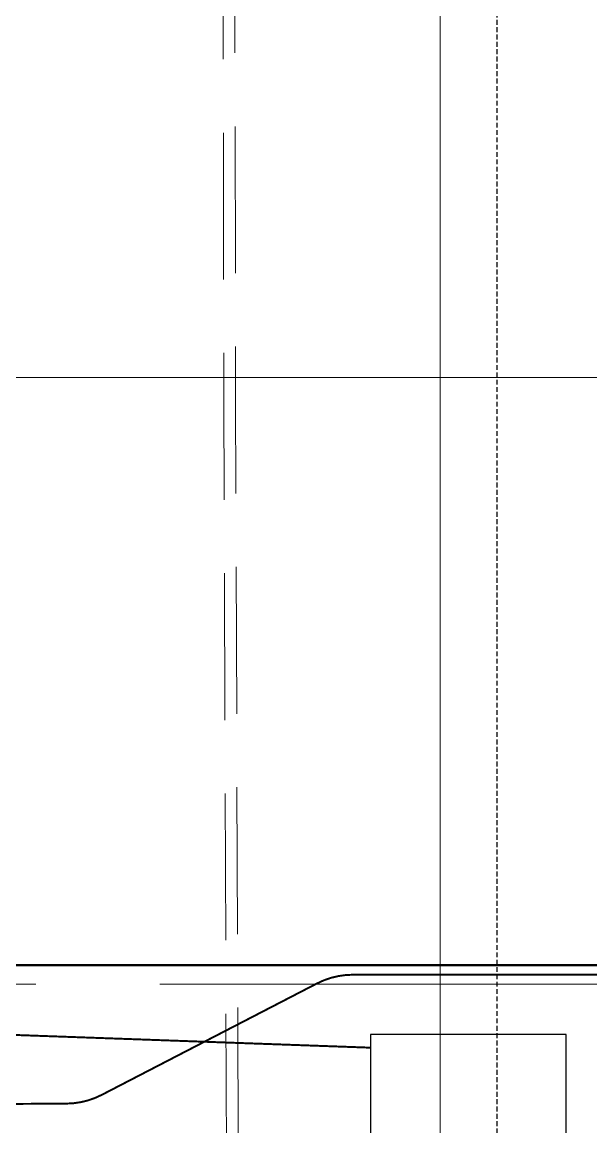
# Model space of a CAD drawing. Header units: millimetres. Extents: x 553474 to 556484, y 6145926 to 6146600.
# Drawn here: x 554078.6 to 554107.7, y 6146161.7 to 6146218.2 of the extents above; entities that cross this region are included whole.
import ezdxf

# ---------------------------------------------------------------- set-up
doc = ezdxf.new("R2010")
doc.units = ezdxf.units.MM
for name, pattern in [('( Hidden )', [0.375, 0.25, -0.125]), ('ACAD_ISO04W100', [30, 24, -3, 0, -3]), ('CENTER', [50.8, 31.75, -6.35, 6.35, -6.35]), ('HIDDEN', [0.375, 0.25, -0.125])]:
    doc.linetypes.add(name, pattern=pattern)
for name, color, linetype in [('1', 1, 'Continuous'), ('5', 5, 'Continuous'), ('ARQ_TRAZOS', 11, 'HIDDEN'), ('cerco de obra', 2, 'BATTING'), ('COTA_PARC_50', 2, 'Continuous'), ('DESAGUES PRIMARIOS', 10, 'Continuous'), ('Muros', 5, 'Continuous')]:
    doc.layers.add(name, color=color, linetype=linetype)
doc.layers.add('8', color=8, linetype='Continuous', lineweight=0)
doc.linetypes.add('BATTING', pattern='A,0.0001,-0.1,[134,ltypeshp.shx,S=0.1,R=0,X=-0.1,Y=0],-0.2,[134,ltypeshp.shx,S=0.1,R=180,X=0.1,Y=0],-0.1', length=0.4001)
doc.linetypes.add('ZIGZAG', pattern='A,0.00254,-5.08,[131,ltypeshp.shx,S=5.08,R=0,X=-5.08,Y=0],-10.16,[131,ltypeshp.shx,S=5.08,R=180,X=5.08,Y=0],-5.08', length=20.32254)

msp = doc.modelspace()

# ---------------------------------------------------------------- linework, layer by layer
at = {"layer": '1', "linetype": 'HIDDEN', "lineweight": 18, "ltscale": 30, "flags": 128}
for points in [[(554074.996, 6146263.298), (554076.12, 6146260.895), (554088.719, 6146248.267), (554088.883, 6146229.018), (554088.943, 6146199.016), (554089.043, 6146169.013), (554089.161, 6146139.01), (554089.219, 6146107.76), (554089.318, 6146077.762), (554089.473, 6146047.763), (554089.473, 6146029.598), (554111.933, 6146029.598), (554141.933, 6146029.701), (554201.927, 6146029.718), (554231.932, 6146029.718), (554261.927, 6146029.694), (554291.932, 6146029.731), (554324.535, 6146029.731), (554324.535, 6146265.508), (554275.298, 6146265.508), (554275.298, 6146309.532), (554261.927, 6146309.532), (554231.933, 6146309.497), (554201.929, 6146309.609), (554171.928, 6146309.689), (554158.829, 6146309.689), (554158.829, 6146264.982), (554093.983, 6146264.982)], [(554067.123, 6146270.866), (554072.982, 6146264.967), (554075.45, 6146263.743), (554076.674, 6146261.128), (554089.317, 6146248.516), (554089.483, 6146229.021), (554089.543, 6146199.018), (554089.643, 6146169.015), (554089.761, 6146139.012), (554089.819, 6146107.762), (554089.918, 6146077.765), (554090.073, 6146047.765), (554090.073, 6146030.198), (554111.932, 6146030.198), (554141.932, 6146030.301), (554201.927, 6146030.318), (554231.932, 6146030.318), (554261.927, 6146030.294), (554291.932, 6146030.331), (554323.935, 6146030.331), (554323.935, 6146264.908), (554274.698, 6146264.908), (554274.698, 6146308.932), (554261.927, 6146308.932), (554231.932, 6146308.897), (554201.927, 6146309.009), (554171.927, 6146309.089), (554159.429, 6146309.089), (554159.429, 6146264.382), (554094.014, 6146264.382)]]:
    msp.add_lwpolyline(points, dxfattribs=at)
at = {"layer": '5', "linetype": 'CENTER', "lineweight": 0, "flags": 128}
msp.add_lwpolyline([(553933.271, 6146169.015), (554530.593, 6146169.015)], dxfattribs=at)
at = {"layer": '8', "lineweight": 0}
for p, q in [((554100, 6146600), (554100, 6145926.088)), ((553495.062, 6146200), (554400, 6146200))]:
    msp.add_line(p, q, dxfattribs=at)
at = {"layer": 'ARQ_TRAZOS', "linetype": 'HIDDEN'}
msp.add_line((554102.903, 6146238.144), (554102.903, 6146037.858), dxfattribs=at)
at = {"layer": 'cerco de obra', "linetype": 'ZIGZAG', "ltscale": 0.02, "flags": 128}
msp.add_lwpolyline([(554096.442, 6146151.441), (554106.442, 6146151.441), (554106.442, 6146166.441), (554096.442, 6146166.441), (554096.442, 6146151.441)], dxfattribs=at)
at = {"layer": 'COTA_PARC_50', "color": 254, "linetype": 'ACAD_ISO04W100', "lineweight": 5, "const_width": 0.1, "flags": 128}
msp.add_lwpolyline([(554096.442, 6146165.775), (553941.953, 6146171.293)], dxfattribs=at)
at = {"layer": 'DESAGUES PRIMARIOS', "color": 254, "linetype": '( Hidden )', "lineweight": 5, "ltscale": 30, "const_width": 0.1, "flags": 128}
msp.add_lwpolyline([(554120.272, 6146169.502), (554095.538, 6146169.502, 0.119887), (554093.701, 6146169.055), (554082.699, 6146163.365, -0.11851), (554080.883, 6146162.918), (554034.112, 6146162.664, -0.415806), (554032.102, 6146164.664), (554032.102, 6146190.003, 0.413322), (554024.126, 6146198.003), (553986.217, 6146198.119, -0.25809), (553982.835, 6146200.003), (553948.081, 6146255.753, -0.102), (553947.52, 6146257.268), (553937.463, 6146323.437, -0.071768), (553937.454, 6146324.579), (553939.972, 6146343.013, -0.199876), (553941.527, 6146345.666), (553947.876, 6146350.452, 0.197026), (553949.425, 6146353.061), (553951.788, 6146369.052)], format="xyb", dxfattribs=at)
at = {"layer": 'Muros', "color": 10, "const_width": 0.11, "flags": 128}
msp.add_lwpolyline([(554119.068, 6146169.993), (554049.406, 6146169.993)], dxfattribs=at)
at = {"layer": 'Muros', "color": 10, "const_width": 0.11, "elevation": 9.796, "flags": 128}
msp.add_lwpolyline([(554119.077, 6146169.993), (554049.415, 6146169.993)], dxfattribs=at)

doc.saveas('drawing.dxf')
